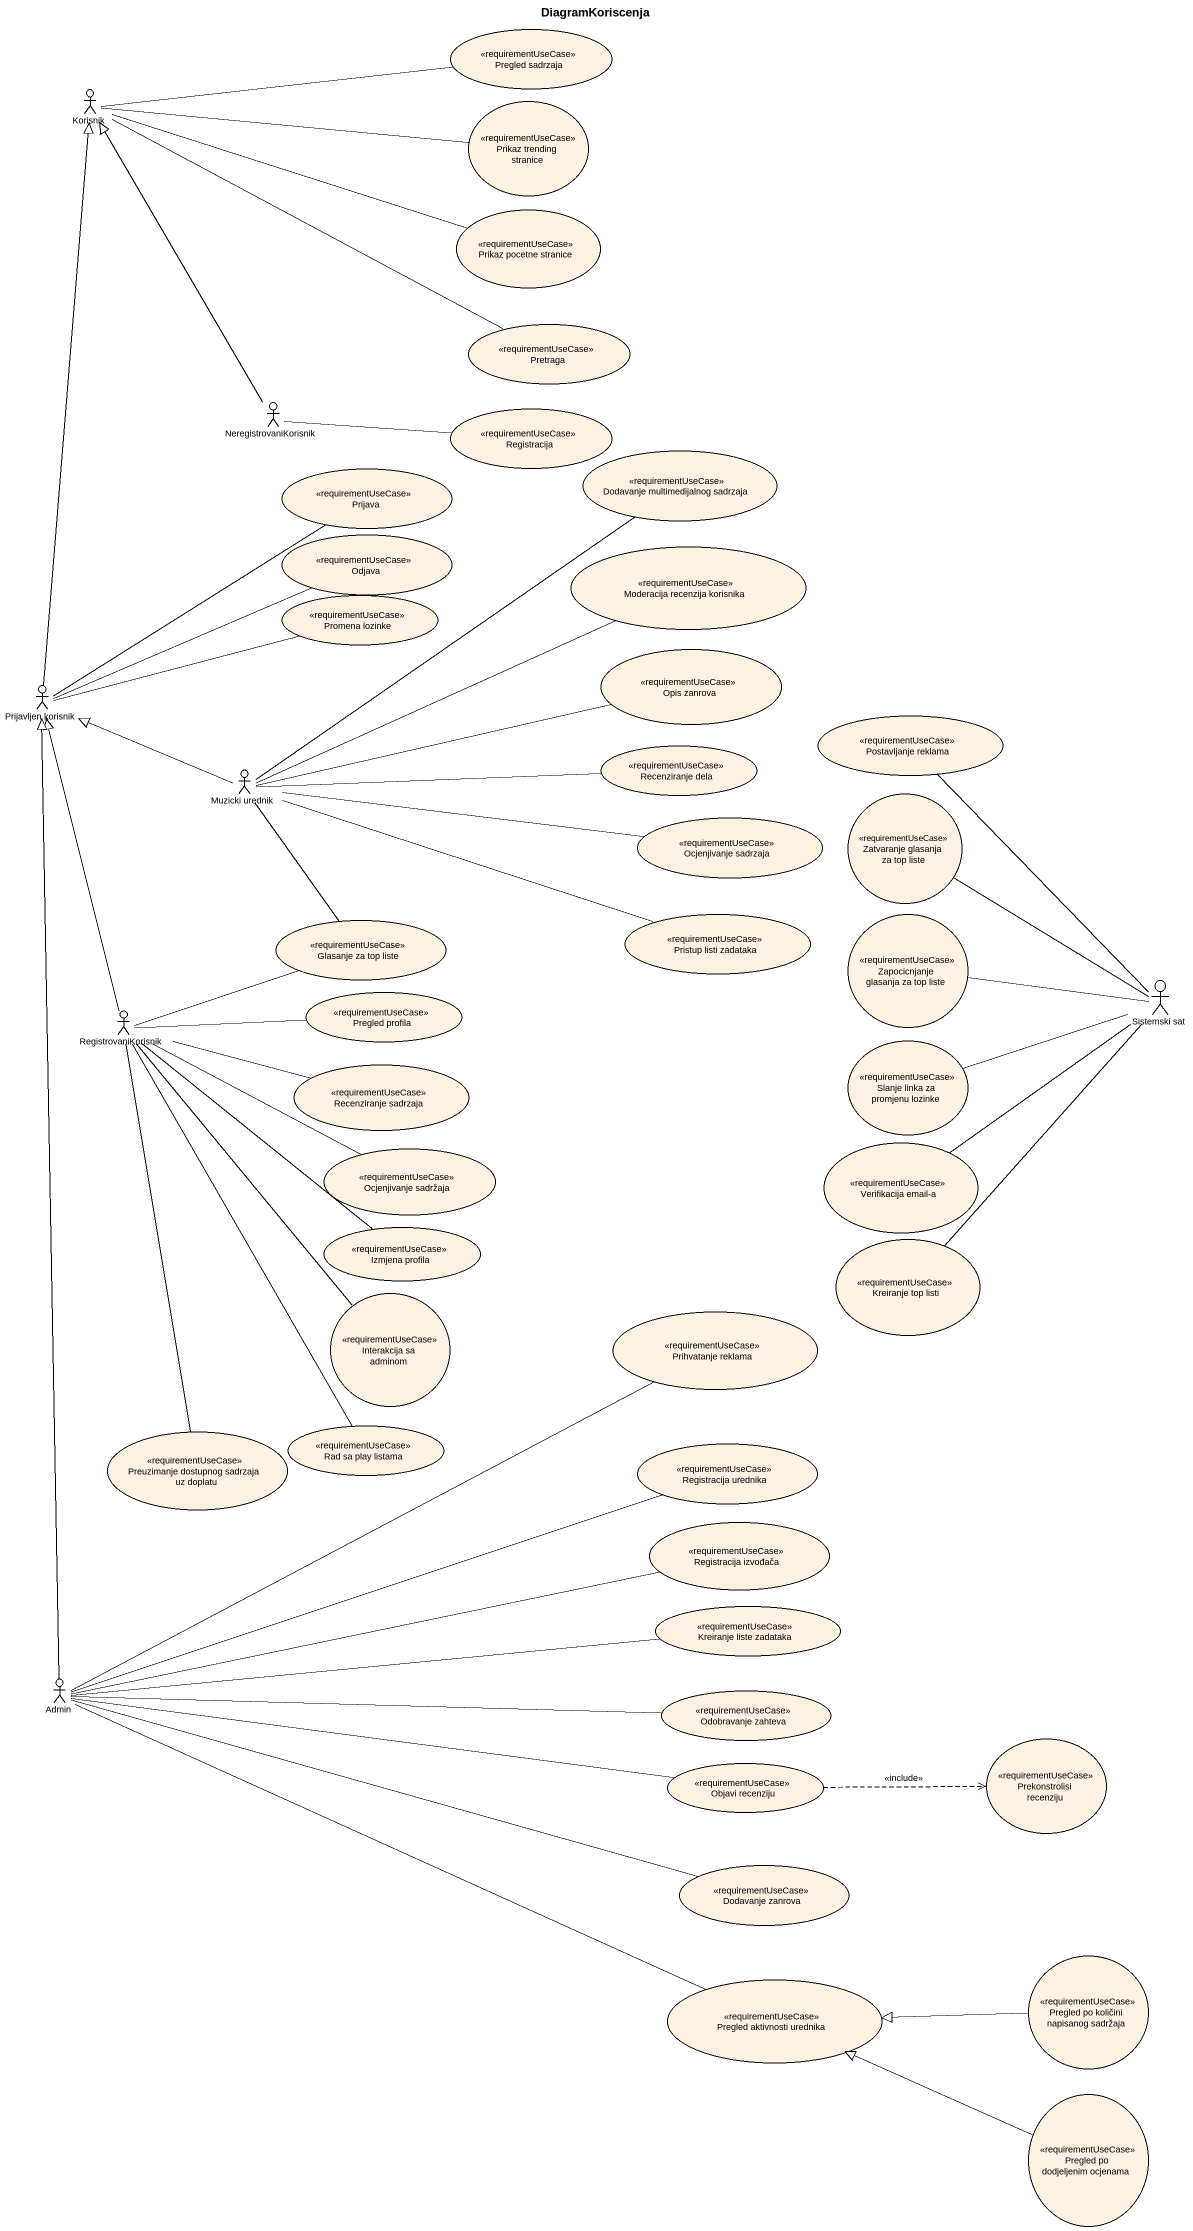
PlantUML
@startuml
title DiagramKoriscenja
usecase "Pregled sadrzaja" as Pregled_sadrzaja <<requirementUseCase>>
actor Korisnik
usecase "Prikaz trending stranice" as Prikaz_trending_stranice <<requirementUseCase>>
usecase "Prikaz pocetne stranice" as Prikaz_pocetne_stranice <<requirementUseCase>>
usecase Pretraga <<requirementUseCase>>
actor NeregistrovaniKorisnik
usecase Registracija <<requirementUseCase>>
usecase "Dodavanje multimedijalnog sadrzaja" as Dodavanje_multimedijalnog <<requirementUseCase>>
usecase Prijava <<requirementUseCase>>
usecase Odjava <<requirementUseCase>>
usecase "Moderacija recenzija korisnika" as Moderacija_recenzija <<requirementUseCase>>
usecase "Promena lozinke" as Promena_lozinke <<requirementUseCase>>
usecase "Opis zanrova" as Opis_zanrova <<requirementUseCase>>
actor "Prijavljen korisnik" as Prijavljen_korisnik
usecase "Postavljanje reklama" as Postavljanje_reklama <<requirementUseCase>>
usecase "Recenziranje dela" as Recenziranje_dela <<requirementUseCase>>
actor "Muzicki urednik" as Muzicki_urednik
usecase "Zatvaranje glasanja za top liste" as Zatvaranje_glasanja_za_top <<requirementUseCase>>
usecase "Ocjenjivanje sadrzaja" as Ocjenjivanje_sadrzaja <<requirementUseCase>>
usecase "Glasanje za top liste" as Glasanje_za_top_liste <<requirementUseCase>>
usecase "Pristup listi zadataka" as Pristup_listi_zadataka <<requirementUseCase>>
usecase "Zapocicnjanje glasanja za top liste" as Zapocicnjanje_glasanja_za <<requirementUseCase>>
usecase "Pregled profila" as Pregled_profila <<requirementUseCase>>
actor "Sistemski sat" as Sistemski_sat
actor RegistrovaniKorisnik
usecase "Recenziranje sadrzaja" as Recenziranje_sadrzaja <<requirementUseCase>>
usecase "Slanje linka za promjenu lozinke" as Slanje_linka_za_promjenu <<requirementUseCase>>
usecase "Ocjenjivanje sadržaja" as Ocjenjivanje_sadržaja <<requirementUseCase>>
usecase "Verifikacija email-a" as Verifikacija_email_a <<requirementUseCase>>
usecase "Izmjena profila" as Izmjena_profila <<requirementUseCase>>
usecase "Kreiranje top listi" as Kreiranje_top_listi <<requirementUseCase>>
usecase "Interakcija sa adminom" as Interakcija_sa_adminom <<requirementUseCase>>
usecase "Prihvatanje reklama" as Prihvatanje_reklama <<requirementUseCase>>
usecase "Preuzimanje dostupnog sadrzaja uz doplatu" as Preuzimanje_dostupnog <<requirementUseCase>>
usecase "Rad sa play listama" as Rad_sa_play_listama <<requirementUseCase>>
usecase "Registracija urednika" as Registracija_urednika <<requirementUseCase>>
usecase "Registracija izvođača" as Registracija_izvođača <<requirementUseCase>>
usecase "Kreiranje liste zadataka" as Kreiranje_liste_zadataka <<requirementUseCase>>
actor Admin
usecase "Odobravanje zahteva" as Odobravanje_zahteva <<requirementUseCase>>
usecase "Objavi recenziju" as Objavi_recenziju <<requirementUseCase>>
usecase "Prekonstrolisi recenziju" as Prekonstrolisi_recenziju <<requirementUseCase>>
usecase "Dodavanje zanrova" as Dodavanje_zanrova <<requirementUseCase>>
usecase "Pregled po količini napisanog sadržaja" as Pregled_po_količini <<requirementUseCase>>
usecase "Pregled aktivnosti urednika" as Pregled_aktivnosti_urednika <<requirementUseCase>>
usecase "Pregled po dodjeljenim ocjenama" as Pregled_po_dodjeljenim <<requirementUseCase>>
Pregled_sadrzaja -left- Korisnik
Korisnik -right- Prikaz_pocetne_stranice
Prikaz_trending_stranice -left- Korisnik
Pretraga -left- Korisnik
NeregistrovaniKorisnik -up-|> Korisnik
NeregistrovaniKorisnik -right- Registracija
Prijavljen_korisnik -up-|> Korisnik
Prijavljen_korisnik -up- Prijava
Prijavljen_korisnik -right- Odjava
Prijavljen_korisnik -right- Promena_lozinke
Muzicki_urednik -up- Dodavanje_multimedijalnog
Muzicki_urednik -right- Moderacija_recenzija
Muzicki_urednik -right- Opis_zanrova
Muzicki_urednik -left-|> Prijavljen_korisnik
Muzicki_urednik -right- Recenziranje_dela
Ocjenjivanje_sadrzaja -left- Muzicki_urednik
Glasanje_za_top_liste -up- Muzicki_urednik
Pristup_listi_zadataka -left- Muzicki_urednik
Sistemski_sat -up- Postavljanje_reklama
Sistemski_sat -up- Zatvaranje_glasanja_za_top
Sistemski_sat -left- Zapocicnjanje_glasanja_za
Sistemski_sat -left- Slanje_linka_za_promjenu
RegistrovaniKorisnik -up-|> Prijavljen_korisnik
RegistrovaniKorisnik -right- Glasanje_za_top_liste
RegistrovaniKorisnik -right- Pregled_profila
RegistrovaniKorisnik -right- Recenziranje_sadrzaja
RegistrovaniKorisnik -- Rad_sa_play_listama
Ocjenjivanje_sadržaja -left- RegistrovaniKorisnik
Verifikacija_email_a -up- Sistemski_sat
Izmjena_profila -up- RegistrovaniKorisnik
Kreiranje_top_listi -up- Sistemski_sat
Interakcija_sa_adminom -up- RegistrovaniKorisnik
Prihvatanje_reklama -left- Admin
Preuzimanje_dostupnog -up- RegistrovaniKorisnik
Registracija_urednika -left- Admin
Registracija_izvođača -left- Admin
Kreiranje_liste_zadataka -left- Admin
Admin -up-|> Prijavljen_korisnik
Odobravanje_zahteva -left- Admin
Objavi_recenziju -left- Admin
Objavi_recenziju .right.> Prekonstrolisi_recenziju : <<include>>
Dodavanje_zanrova -left- Admin
Pregled_po_količini -left-|> Pregled_aktivnosti_urednika
Pregled_aktivnosti_urednika -left- Admin
Pregled_po_dodjeljenim -left-|> Pregled_aktivnosti_urednika
@enduml
